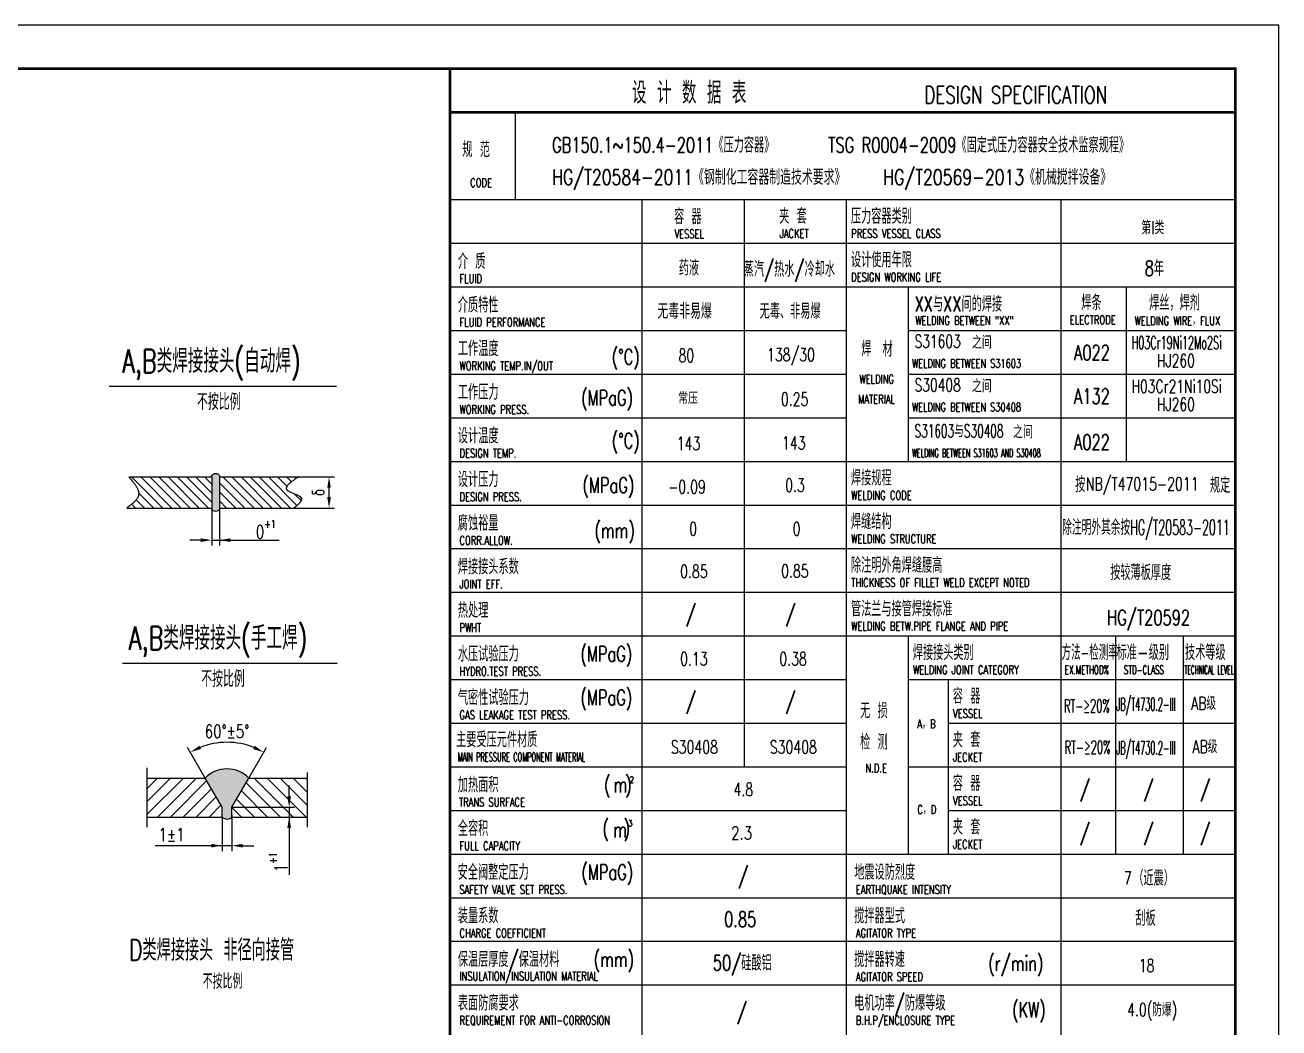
# Model space of a CAD drawing. Extents: x -14451 to -8511, y -379 to 8031.
# Drawn here: x -11385 to -8511, y 5733 to 8031 of the extents above; entities that cross this region are included whole.
import ezdxf
from ezdxf.enums import TextEntityAlignment as Align

# ---------------------------------------------------------------- set-up
doc = ezdxf.new("R2010")
doc.units = 0
doc.header["$MEASUREMENT"] = 0
doc.linetypes.add('ACAD_ISO05W100', pattern=[34, 24, -3, 0.5, -3, 0.5, -3])
doc.layers.get('DEFPOINTS').update_dxf_attribs({"linetype": 'CONTINUOUS'})
for name, color, linetype in [('3轮廓', 7, 'CONTINUOUS'), ('3轮廓、图框', 7, 'CONTINUOUS'), ('4文字、标注、剖面线', 5, 'CONTINUOUS'), ('4文字标注', 5, 'CONTINUOUS')]:
    doc.layers.add(name, color=color, linetype=linetype)
doc.layers.add('双点划线', color=6, linetype='ACAD_ISO05W100', lineweight=18)
doc.styles.add('HZ', font='ROMANS.shx', dxfattribs={"width": 0.75, "bigfont": 'hmhz.shx'})
doc.styles.add('样式 2', font='ROMANS.shx', dxfattribs={"width": 0.75, "bigfont": 'hmhz.shx'})
doc.dimstyles.new('1-4 装配总图', dxfattribs={"dimscale": 4, "dimtxt": 3, "dimasz": 2.5, "dimexe": 1.25, "dimexo": 0, "dimgap": 1, "dimtad": 1, "dimdec": 0, "dimdsep": 46, "dimtxsty": '样式 2', "dimcen": 2.5, "dimclrd": 256, "dimclre": 256, "dimclrt": 256, "dimadec": 0, "dimazin": 0, "dimtfac": 1, "dimtdec": 0, "dimtmove": 0, "dimatfit": 1, "dimfxl": 1, "dimtfill": 1, "dimtfillclr": 256, "dimlwd": -1, "dimarcsym": 0})

# ---------------------------------------------------------------- blocks, each defined once
blk = doc.blocks.new('*D64')
at = {"layer": '3轮廓', "color": 5, "lineweight": -2}
for p, q in [((-10971.8, 6305.7), (-11012.3, 6375.8)), ((-10872.1, 6305.7), (-10831.6, 6375.8))]:
    blk.add_line(p, q, dxfattribs=at)
at = {"layer": '3轮廓', "color": 5}
blk.add_arc((-10921.9, 6219.3), 168.2, 68.5251, 111.4749, dxfattribs=at)
for points in [[(-10985.3, 6379.6), (-10981.7, 6372.1), (-11006, 6364.9)], [(-10862.2, 6372.1), (-10858.6, 6379.6), (-10837.9, 6364.9)]]:
    blk.add_solid(points, dxfattribs=at)
at = {"layer": 'DEFPOINTS', "color": 0}
for p in [(-10892.7, 6384.9), (-10971.8, 6305.7), (-10872.1, 6305.7), (-10933.1, 6238.6), (-10910.8, 6238.6)]:
    blk.add_point(p, dxfattribs=at)
at = {"layer": '3轮廓', "color": 5, "insert": (-10921.9, 6412.5), "char_height": 30, "attachment_point": 5, "style": '样式 2'}
blk.add_mtext('60%%D%%P5%%D', dxfattribs=at)
blk = doc.blocks.new('*D74')
at = {"layer": '3轮廓', "color": 5, "lineweight": -2}
for p, q in [((-10933.1, 6216.3), (-10933.1, 6138.1)), ((-10910.8, 6220.2), (-10910.8, 6138.1))]:
    blk.add_line(p, q, dxfattribs=at)
at = {"layer": '3轮廓', "color": 5}
for p, q in [((-10933.1, 6150.6), (-11086.4, 6150.6)), ((-10958.1, 6150.6), (-10983.1, 6150.6)), ((-10910.8, 6150.6), (-10933.1, 6150.6)), ((-10885.8, 6150.6), (-10860.8, 6150.6))]:
    blk.add_line(p, q, dxfattribs=at)
for points in [[(-10958.1, 6146.4), (-10958.1, 6154.7), (-10933.1, 6150.6)], [(-10885.8, 6154.7), (-10885.8, 6146.4), (-10910.8, 6150.6)]]:
    blk.add_solid(points, dxfattribs=at)
at = {"layer": 'DEFPOINTS', "color": 0}
for p in [(-10933.1, 6216.3), (-10910.8, 6220.2), (-10933.1, 6150.6)]:
    blk.add_point(p, dxfattribs=at)
at = {"layer": '3轮廓', "color": 5, "insert": (-11049.1, 6175.6), "char_height": 30, "attachment_point": 5, "style": '样式 2'}
blk.add_mtext('1%%P1', dxfattribs=at)
blk = doc.blocks.new('*D75')
at = {"layer": '3轮廓', "color": 5}
for p, q in [((-10779.5, 6263.6), (-10779.5, 6288.6)), ((-10779.5, 6238.6), (-10779.5, 6216.3)), ((-10779.5, 6216.3), (-10779.5, 6083.7)), ((-10779.5, 6191.3), (-10779.5, 6166.3))]:
    blk.add_line(p, q, dxfattribs=at)
at = {"layer": '3轮廓', "color": 5, "lineweight": -2}
for p, q in [((-10910.8, 6238.6), (-10767, 6238.6)), ((-10910.8, 6216.3), (-10767, 6216.3))]:
    blk.add_line(p, q, dxfattribs=at)
at = {"layer": '3轮廓', "color": 5}
for points in [[(-10783.7, 6263.6), (-10775.3, 6263.6), (-10779.5, 6238.6)], [(-10775.3, 6191.3), (-10783.7, 6191.3), (-10779.5, 6216.3)]]:
    blk.add_solid(points, dxfattribs=at)
at = {"layer": 'DEFPOINTS', "color": 0}
for p in [(-10910.8, 6238.6), (-10910.8, 6216.3), (-10779.5, 6216.3)]:
    blk.add_point(p, dxfattribs=at)
at = {"layer": '3轮廓', "color": 5, "insert": (-10804.5, 6112.7), "char_height": 30, "attachment_point": 5, "rotation": 90, "style": '样式 2'}
blk.add_mtext('{1{\\H0.58333x;\\S+1^ ;}}', dxfattribs=at)
blk = doc.blocks.new('*D76')
at = {"layer": '3轮廓', "color": 5, "lineweight": -2}
for p, q in [((-10758, 6995.8), (-10675.6, 6995.8)), ((-10768.7, 6924.4), (-10675.6, 6924.4))]:
    blk.add_line(p, q, dxfattribs=at)
at = {"layer": '3轮廓', "color": 5}
blk.add_line((-10688.1, 6949.4), (-10688.1, 6970.8), dxfattribs=at)
for points in [[(-10684, 6970.8), (-10692.3, 6970.8), (-10688.1, 6995.8)], [(-10692.3, 6949.4), (-10684, 6949.4), (-10688.1, 6924.4)]]:
    blk.add_solid(points, dxfattribs=at)
at = {"layer": 'DEFPOINTS', "color": 0}
for p in [(-10758, 6995.8), (-10688.1, 6995.8), (-10768.7, 6924.4)]:
    blk.add_point(p, dxfattribs=at)
at = {"layer": '3轮廓', "color": 5, "insert": (-10713.1, 6960.1), "char_height": 30, "attachment_point": 5, "rotation": 90, "style": '样式 2'}
blk.add_mtext('δ', dxfattribs=at)
blk = doc.blocks.new('*D77')
at = {"layer": '3轮廓', "color": 5, "lineweight": -2}
for p, q in [((-10957, 6924.4), (-10957, 6838.4)), ((-10939.2, 6924.4), (-10939.2, 6838.4))]:
    blk.add_line(p, q, dxfattribs=at)
at = {"layer": '3轮廓', "color": 5}
for p, q in [((-10982, 6850.9), (-11007, 6850.9)), ((-10957, 6850.9), (-10939.2, 6850.9)), ((-10939.2, 6850.9), (-10802.5, 6850.9)), ((-10914.2, 6850.9), (-10889.2, 6850.9))]:
    blk.add_line(p, q, dxfattribs=at)
for points in [[(-10982, 6846.7), (-10982, 6855), (-10957, 6850.9)], [(-10914.2, 6855), (-10914.2, 6846.7), (-10939.2, 6850.9)]]:
    blk.add_solid(points, dxfattribs=at)
at = {"layer": 'DEFPOINTS', "color": 0}
for p in [(-10957, 6924.4), (-10939.2, 6924.4), (-10939.2, 6850.9)]:
    blk.add_point(p, dxfattribs=at)
at = {"layer": '3轮廓', "color": 5, "insert": (-10833.2, 6875.9), "char_height": 30, "attachment_point": 5, "style": '样式 2'}
blk.add_mtext('{0{\\H0.58333x;\\S+1^ ;}}', dxfattribs=at)

msp = doc.modelspace()

# ---------------------------------------------------------------- hatches: boundary and pattern name
at = {"layer": '4文字、标注、剖面线'}
h = msp.add_hatch(dxfattribs=at)
h.set_pattern_fill('ANSI31', color=256, scale=4.653529, angle=90, style=0)
h.set_pattern_definition([(135, (-23769.326, 7568.215), (-10.44747, -10.44747), [])])
edge = h.paths.add_edge_path()
edge.add_line((-10957.04222, 6924.37066), (-10957.04222, 6995.84886))
edge.add_line((-10957.04222, 6995.84886), (-11146.63184, 6995.84886))
edge.add_spline(control_points=[(-11146.63184, 6995.84886), (-11134.48855, 6981.38659), (-11112.01046, 6954.61591), (-11138.9577, 6933.89675), (-11151.34729, 6924.37066)], knot_values=[0, 0, 0, 0, 51.3598636428, 95.0707268791, 95.0707268791, 95.0707268791, 95.0707268791], degree=3, periodic=0)
edge.add_line((-11151.34729, 6924.37066), (-10957.04222, 6924.37066))
edge = h.paths.add_edge_path()
edge.add_spline(control_points=[(-10768.67415, 6924.37066), (-10758.9344, 6932.70919), (-10735.83563, 6952.48482), (-10806.368, 6963.60287), (-10774.21639, 6985.03295), (-10757.98924, 6995.84886)], knot_values=[0, 0, 0, 0, 31.1217457197, 73.8082803379, 117.3062133681, 117.3062133681, 117.3062133681, 117.3062133681], degree=3, periodic=0)
edge.add_line((-10757.98924, 6995.84886), (-10939.17268, 6995.84886))
edge.add_line((-10939.17268, 6995.84886), (-10939.17268, 6924.37066))
edge.add_line((-10939.17268, 6924.37066), (-10768.67415, 6924.37066))
at = {"layer": '4文字标注'}
msp.add_hatch(color=256, dxfattribs=at).paths.add_polyline_path([(-10939.17268, 6995.84886), (-10937.38572, 6995.84886, 0.6666666667), (-10958.82918, 6995.84886), (-10957.04222, 6995.84886), (-10957.04222, 6924.37066), (-10957.04222, 6921.41627, 0.4693376137), (-10939.17268, 6921.41627), (-10939.17268, 6924.37066)])
h = msp.add_hatch(color=256, dxfattribs=at)
h.paths.add_polyline_path([(-10872.08642, 6305.65815, 0.4216084338), (-10971.80078, 6305.65815), (-10933.11207, 6238.64734), (-10933.11207, 6216.31041), (-10910.77513, 6216.31041), (-10910.77513, 6238.64734)])
h.paths.add_polyline_path([(-10933.11207, 6216.31041, 0.4259644893), (-10910.77513, 6216.31041)])
h = msp.add_hatch(dxfattribs=at)
h.set_pattern_fill('ANSI31', color=256, scale=167.527027, style=0)
h.set_pattern_definition([(45, (-35446.933, -22739.494), (-14.807437, 14.807437), [])])
h.paths.add_polyline_path([(-10933.11207, 6216.31041), (-10933.11207, 6238.64734), (-10971.80078, 6305.65815), (-11105.52033, 6305.65815), (-11105.52033, 6216.31041)])
h = msp.add_hatch(dxfattribs=at)
h.set_pattern_fill('ANSI31', color=256, scale=167.527027, angle=90, style=0)
h.set_pattern_definition([(135, (-35446.933, -22739.494), (-14.807437, -14.807437), [])])
h.paths.add_polyline_path([(-10738.36686, 6216.31041), (-10738.36686, 6305.65815), (-10872.08642, 6305.65815), (-10910.77513, 6238.64734), (-10910.77513, 6216.31041)])

# ---------------------------------------------------------------- linework, layer by layer
at = {"layer": '3轮廓'}
msp.add_lwpolyline([(-8611.28685, 7931.40926, 6, 6, 0), (-8611.28685, -278.59074, 6, 6, 0), (-14201.28685, -278.59074, 6, 6, 0), (-14201.28685, 7931.40926, 6, 6, 0), (-8611.28685, 7931.40926, 6, 6, 0), (-8611.28685, -278.59074, 0, 0, 0)], format="xyseb", dxfattribs=at)
at = {"layer": '3轮廓、图框'}
for p, q in [((-11146.63184, 6995.84886), (-10957.04222, 6995.84886)), ((-10957.04222, 6995.84886), (-10957.04222, 6924.37066)), ((-10939.17268, 6995.84886), (-10939.17268, 6924.37066)), ((-10939.17268, 6995.84886), (-10757.98924, 6995.84886)), ((-11151.34729, 6924.37066), (-10957.04222, 6924.37066)), ((-10939.17268, 6924.37066), (-10768.67415, 6924.37066)), ((-11105.52033, 6305.65815), (-10971.80078, 6305.65815)), ((-10933.11207, 6238.64734), (-10971.80078, 6305.65815)), ((-10910.77513, 6238.64734), (-10872.08642, 6305.65815)), ((-10872.08642, 6305.65815), (-10738.36686, 6305.65815)), ((-10933.11207, 6216.31041), (-10933.11207, 6238.64734)), ((-10910.77513, 6216.31041), (-10910.77513, 6238.64734)), ((-11105.52033, 6216.31041), (-10933.11207, 6216.31041)), ((-10910.77513, 6216.31041), (-10738.36686, 6216.31041))]:
    msp.add_line(p, q, dxfattribs=at)
at = {"layer": '3轮廓、图框', "const_width": 6}
for points in [[(-10411.28685, 7931.40926), (-10411.28685, 5528.34668)], [(-8611.28685, 7831.40926), (-10411.28685, 7831.40926)]]:
    msp.add_lwpolyline(points, dxfattribs=at)
at = {"layer": '3轮廓、图框'}
for centre, radius, start, end in [((-10948.10745, 6991.38147), 11.61521, 22.61986495, 157.38013505), ((-10948.10745, 6928.83805), 11.61521, 202.61986495, 337.38013505), ((-10921.9436, 6257.04091), 69.63745, 44.27860316, 135.72139684), ((-10921.9436, 6227.04134), 15.48831, 223.85543508, 316.14456492)]:
    msp.add_arc(centre, radius, start, end, dxfattribs=at)
at = {"layer": '4文字、标注、剖面线'}
for p, q in [((-10261.28685, 7831.40926), (-10261.28685, 7631.40926)), ((-10411.28685, 7631.40926), (-8611.28685, 7631.40926)), ((-9971.01587, 7631.40926), (-9971.01587, 5631.40926)), ((-9736.98469, 7631.40926), (-9736.98469, 6331.40926)), ((-9502.95351, 7631.40926), (-9502.95351, 7031.40926)), ((-9502.95351, 7631.40926), (-9502.95351, 5631.40926)), ((-9011.28685, 7631.40926), (-9011.28685, 5631.40926)), ((-10411.28685, 7531.40926), (-8611.28685, 7531.40926)), ((-10411.28685, 7431.40926), (-8611.28685, 7431.40926)), ((-9361.28685, 7431.40926), (-9361.28685, 7031.40926)), ((-8861.28685, 7431.40926), (-8861.28685, 7031.40926)), ((-10411.28685, 7331.40926), (-9502.95351, 7331.40926)), ((-9361.28685, 7331.40926), (-8611.28685, 7331.40926)), ((-10411.28685, 7231.40926), (-9502.95351, 7231.40926)), ((-9361.28685, 7231.40926), (-8611.28685, 7231.40926)), ((-10411.28685, 7131.40926), (-9502.95351, 7131.40926)), ((-9361.28685, 7131.40926), (-8611.28685, 7131.40926)), ((-10411.28685, 7031.40926), (-8611.28685, 7031.40926)), ((-9502.95351, 7031.40926), (-9502.95351, 6531.40926)), ((-10411.28685, 6931.40926), (-8611.28685, 6931.40926)), ((-10411.28685, 6831.40926), (-8611.28685, 6831.40926)), ((-10411.28685, 6731.40926), (-8611.28685, 6731.40926)), ((-10411.28685, 6631.40926), (-9502.95351, 6631.40926)), ((-9511.28685, 6631.40926), (-8611.28685, 6631.40926)), ((-9361.28685, 6631.40926), (-9361.28685, 6131.40926)), ((-8885.79924, 6631.40926), (-8885.79924, 6131.40926)), ((-8731.10293, 6631.40926), (-8731.10293, 6131.40926)), ((-10411.28685, 6531.40926), (-9502.95351, 6531.40926)), ((-9361.28685, 6531.40926), (-8611.28685, 6531.40926)), ((-9269.62018, 6531.40926), (-9269.62018, 6131.40926)), ((-10411.28685, 6431.40926), (-9502.95351, 6431.40926)), ((-9269.62018, 6431.40926), (-8611.28685, 6431.40926)), ((-10411.28685, 6331.40926), (-9502.95351, 6331.40926)), ((-9971.01587, 6331.40926), (-9502.95351, 6331.40926)), ((-9361.28685, 6331.40926), (-8611.28685, 6331.40926)), ((-10411.28685, 6231.40926), (-9502.95351, 6231.40926)), ((-9269.62018, 6231.40926), (-8611.28685, 6231.40926)), ((-10411.28685, 6131.40926), (-8611.28685, 6131.40926)), ((-10411.28685, 6031.40926), (-8611.28685, 6031.40926)), ((-10411.28685, 5931.40926), (-8611.28685, 5931.40926)), ((-10411.28685, 5831.40926), (-8611.28685, 5831.40926))]:
    msp.add_line(p, q, dxfattribs=at)
at = {"layer": '4文字标注'}
for p, q in [((-11191.81459, 7203.54808), (-10671.24492, 7203.54808)), ((-11161.68995, 6568.5615), (-10669.56058, 6568.5615))]:
    msp.add_line(p, q, dxfattribs=at)
msp.add_lwpolyline([(-8511.28685, -378.59074), (-8511.28685, 8031.40926), (-14451.28685, 8031.40926), (-14451.28685, -378.59074)], close=True, dxfattribs=at)
at = {"layer": '双点划线', "ltscale": 24}
for p, q in [((-11105.52033, 6329.30464), (-11105.52033, 6192.66392)), ((-10738.36686, 6318.35774), (-10738.36686, 6192.66392))]:
    msp.add_line(p, q, dxfattribs=at)
for points in [[(-11146.63184, 6995.84886), (-11124.62656, 6954.22817), (-11151.34729, 6924.37066)], [(-10757.98924, 6995.84886), (-10785.28068, 6966.77926), (-10751.45198, 6947.11398), (-10768.67415, 6924.37066)]]:
    msp.add_spline(points, degree=3, dxfattribs=at)

# ---------------------------------------------------------------- texts
at = {"layer": '4文字、标注、剖面线', "style": '样式 2'}
for s, height, width, p in [('设 计 数 据 表', 50, 0.7, (-9993.97389, 7851.31075)), ('DESIGN SPECIFICATION', 40, 0.7, (-9323.81426, 7851.31075)), ('规 范', 35, 0.7, (-10382.71625, 7728.70122)), ('GB150.1~150.4-2011《压力容器》     TSG R0004-2009《固定式压力容器安全技术监察规程》', 35, 0.7, (-10176.95519, 7738.98917)), ('HG/T20584-2011《钢制化工容器制造技术要求》   HG/T20569-2013《机械搅拌设备》', 35, 0.75, (-10176.79477, 7665.31372)), ('CODE', 20, 0.7, (-10364.66029, 7660.12717)), ('压力容器类别', 35, 0.7, (-9492.09464, 7575.96826)), ('容 器', 35, 0.7, (-9897.61005, 7574.98665)), ('夹 套', 35, 0.7, (-9656.60303, 7575.96826)), ('VESSEL', 20, 0.7, (-9896.63764, 7542.63853)), ('JACKET', 20, 0.7, (-9655.63062, 7543.62014)), ('PRESS VESSEL CLASS', 20, 0.7, (-9491.64765, 7543.62014)), ('介 质', 35, 0.7, (-10392.95765, 7472.58931)), ('设计使用年限', 35, 0.7, (-9492.09464, 7475.96826)), ('药液', 35, 0.7, (-9886.70529, 7457.35499)), ('蒸汽/热水/冷却水', 34.996633, 0.7, (-9737.67856, 7454.58169)), ('FLUID', 20, 0.7, (-10389.20593, 7440.24119)), ('DESIGN WORKING LIFE ', 20, 0.7, (-9491.64765, 7443.62014)), ('焊条', 35, 0.7, (-8964.2943, 7377.73225)), ('焊丝，焊剂', 35, 0.7, (-8808.84175, 7377.68674)), ('介质特性', 35, 0.7, (-10392.95765, 7372.58931)), ('无毒非易爆', 34.996633, 0.75, (-9935.55524, 7358.09438)), ('无毒、非易爆', 34.996633, 0.7, (-9701.42409, 7358.09438)), ('XX与XX间的焊接', 35, 0.7, (-9346.02916, 7374.62584)), ('FLUID PERFORMANCE', 20, 0.7, (-10389.20593, 7340.24119)), ('WELDING BETWEEN "XX"', 20, 0.7, (-9344.74522, 7344.16494)), ('ELECTRODE', 20, 0.7, (-8990.52269, 7345.62515)), ('WELDING WIRE，FLUX', 20, 0.7, (-8842.23264, 7343.71362)), ('工作温度', 35, 0.7, (-10392.95765, 7272.58931)), ('焊', 35, 0.7, (-9468.45357, 7272.15291)), ('材', 35, 0.7, (-9419.68175, 7271.04553)), ('(%%dC)', 35, 0.7, (-10040.14566, 7253.4285)), ('80', 29.997114, 0.7, (-9887.27, 7259.04495)), ('138/30', 29.997114, 0.7, (-9684.47806, 7260.92107)), ('WORKING TEMP.IN/OUT', 20, 0.7, (-10389.20593, 7240.24119)), ('WELDING', 20, 0.7, (-9472.81858, 7210.00769)), ('工作压力', 35, 0.7, (-10392.95765, 7172.58931)), ('(MPaG)', 35, 0.7, (-10110.2261, 7159.57156)), ('常压', 26.997403, 0.7, (-9888.06344, 7162.68806)), ('0.25', 29.997114, 0.7, (-9652.55776, 7159.0887)), ('MATERIAL', 20, 0.7, (-9475.9156, 7163.91542)), ('WORKING PRESS.', 20, 0.7, (-10389.20593, 7140.24119)), ('设计温度', 35, 0.7, (-10392.95765, 7072.58931)), ('(%%dC)', 35, 0.7, (-10040.12095, 7061.24798)), ('143', 29.997114, 0.7, (-9891.41063, 7057.40138)), ('143', 29.997114, 0.7, (-9650.1051, 7058.68753)), ('DESIGN TEMP.', 20, 0.7, (-10389.20593, 7040.24119)), ('焊接规程', 35, 0.7, (-9492.09464, 6975.96826)), ('设计压力', 35, 0.7, (-10392.95765, 6972.58931)), ('(MPaG)', 35, 0.7, (-10107.16026, 6959.25634)), (' -0.09', 29.997114, 0.7, (-9925.51869, 6958.03001)), ('0.3', 29.997114, 0.7, (-9642.85793, 6961.80121)), ('DESIGN PRESS.', 20, 0.7, (-10389.20593, 6940.24119)), ('WELDING CODE', 20, 0.7, (-9491.64765, 6943.62014)), ('腐蚀裕量', 35, 0.7, (-10392.95765, 6872.58931)), ('(mm)', 35, 0.7, (-10079.6344, 6855.45867)), ('焊缝结构', 35, 0.7, (-9492.09464, 6875.96826)), ('0', 29.99711, 0.7, (-9862.65111, 6861.76869)), ('0', 29.99711, 0.7, (-9625.56815, 6861.76869)), ('CORR.ALLOW.', 20, 0.7, (-10389.20593, 6840.24119)), ('WELDING STRUCTURE', 20, 0.7, (-9491.64765, 6843.62014)), ('焊接接头系数', 35, 0.7, (-10392.95765, 6772.58931)), ('除注明外角焊缝腰高', 35, 0.7, (-9492.09464, 6775.96826)), ('0.85', 29.997114, 0.7, (-9883.52271, 6764.27396)), ('0.85', 29.997114, 0.7, (-9652.16569, 6765.15892)), ('JOINT EFF.', 20, 0.7, (-10389.20593, 6740.24119)), ('THICKNESS OF FILLET WELD EXCEPT NOTED', 20, 0.7, (-9491.64765, 6743.62014)), ('热处理', 35, 0.7, (-10392.95765, 6672.58931)), ('/', 34.99663, 0.7, (-9870.34603, 6664.47314)), ('/', 34.99663, 0.7, (-9641.56214, 6664.47314)), ('管法兰与接管焊接标准', 35, 0.7, (-9492.09464, 6675.96826)), ('HG/T20592', 35, 0.7, (-8904.98623, 6655.70668)), ('PWHT', 20, 0.7, (-10389.20593, 6640.24119)), ('WELDING BETW.PIPE FLANGE AND PIPE', 20, 0.7, (-9491.64765, 6643.62014)), ('水压试验压力', 35, 0.7, (-10392.95765, 6572.58931)), ('(MPaG)', 35, 0.7, (-10111.85437, 6572.58931)), ('焊接接头类别', 35, 0.7, (-9350.42798, 6575.96826)), ('方法-检测率', 35, 0.5, (-9009.41155, 6575.96826)), ('标准-级别', 35, 0.7, (-8883.44441, 6575.96826)), ('技术等级', 35, 0.7, (-8726.54018, 6575.96826)), ('0.13', 29.997114, 0.7, (-9883.61992, 6563.86819)), ('0.38', 29.997114, 0.7, (-9656.1693, 6563.86819)), ('HYDRO.TEST PRESS.', 20, 0.7, (-10389.20593, 6540.24119)), ('WELDING JOINT CATEGORY', 20, 0.7, (-9349.98098, 6543.62014)), ('EX.METHOD%', 20, 0.6, (-9002.08993, 6543.62014)), ('STD-CLASS', 20, 0.6, (-8866.70894, 6543.62014)), ('TECHNICAL LEVEL', 20, 0.4, (-8727.96386, 6543.62014)), ('气密性试验压力', 35, 0.7, (-10392.95765, 6472.58931)), ('(MPaG)', 35, 0.7, (-10111.85437, 6472.58931)), ('/', 34.99663, 0.7, (-9870.34603, 6464.47314)), ('/', 34.99663, 0.7, (-9641.56214, 6464.47314)), ('容 器', 35, 0.7, (-9258.76131, 6475.96826)), ('JB/T4730.2-III', 30, 0.45, (-8884.11166, 6459.8112)), ('AB级', 30, 0.7, (-8712.61154, 6461.89878)), ('无 损', 35, 0.7, (-9471.21007, 6442.42077)), ('RT-≥20%%%', 30, 0.55, (-9004.20061, 6455.83775)), ('GAS LEAKAGE TEST PRESS.', 20, 0.7, (-10389.20593, 6440.24119)), ('A，B', 20, 0.7, (-9340.01366, 6419.61803)), ('VESSEL', 20, 0.7, (-9258.31432, 6443.62014)), ('主要受压元件材质 ', 35, 0.7, (-10396.92241, 6376.18499)), ('检 测', 35, 0.7, (-9471.21007, 6370.68651)), ('夹 套', 35, 0.7, (-9258.76131, 6375.96826)), ('S30408', 29.997114, 0.7, (-9904.897, 6361.65429)), ('S30408', 29.997114, 0.7, (-9678.15112, 6361.65429)), ('RT-≥20%%%', 30, 0.55, (-9002.66203, 6361.27456)), ('JB/T4730.2-III', 30, 0.45, (-8884.11166, 6359.8112)), ('AB级', 30, 0.7, (-8709.47389, 6362.68234)), ('MAIN PRESSURE COMPONENT MATERIAL  ', 20, 0.5, (-10393.1707, 6343.83687)), ('JECKET', 20, 0.7, (-9258.31432, 6343.62014)), ('N.D.E', 20, 0.7, (-9458.80284, 6318.51861)), ('加热面积', 35, 0.7, (-10392.95765, 6272.58931)), ('(  )', 35, 0.7, (-10057.71351, 6272.58931)), ('m ', 35, 0.7, (-10036.07804, 6272.58931)), ('2', 15, 0.7, (-9999.02135, 6294.36781)), ('4.8', 29.997114, 0.7, (-9761.20019, 6264.47314)), ('容 器', 35, 0.7, (-9258.76131, 6275.96826)), ('/', 34.99663, 0.7, (-8967.34566, 6263.20146)), ('/', 34.99663, 0.7, (-8821.46391, 6263.20146)), ('/', 34.99663, 0.7, (-8691.31452, 6263.20146)), ('TRANS SURFACE', 20, 0.7, (-10390.44447, 6240.24119)), ('C，D', 20, 0.7, (-9340.01366, 6223.34152)), ('VESSEL', 20, 0.7, (-9258.31432, 6243.62014)), ('全容积', 35, 0.7, (-10392.95765, 6172.58931)), ('(  )', 35, 0.7, (-10061.2045, 6172.58931)), ('3', 15, 0.7, (-10002.51234, 6194.36781)), ('夹 套', 35, 0.7, (-9258.76131, 6175.96826)), ('m ', 35, 0.7, (-10036.65396, 6169.70058)), ('2.3', 29.997114, 0.75, (-9766.66698, 6164.47314)), ('/', 34.99663, 0.7, (-8967.34566, 6163.21108)), ('/', 34.99663, 0.7, (-8821.46391, 6163.21108)), ('/', 34.99663, 0.7, (-8691.31452, 6163.21108)), ('FULL CAPACITY', 20, 0.7, (-10389.20593, 6140.24119)), ('JECKET', 20, 0.7, (-9258.31432, 6143.62014)), ('安全阀整定压力', 35, 0.7, (-10393.47213, 6072.29004)), ('(MPaG)', 35, 0.7, (-10109.67653, 6072.29004)), ('/', 34.99663, 0.7, (-9750.37106, 6064.47314)), ('地震设防烈度', 35, 0.7, (-9484.62431, 6072.29004)), ('（近震）', 35, 0.7, (-8845.02378, 6058.83213)), ('7', 30, 0.7, (-8866.64353, 6061.59402)), ('SAFETY VALVE SET PRESS.', 20, 0.7, (-10389.72041, 6039.94193)), ('EARTHQUAKE INTENSITY', 20, 0.7, (-9480.8726, 6039.94193)), ('装量系数', 35, 0.7, (-10392.95765, 5972.58931)), ('搅拌器型式', 35, 0.7, (-9484.62431, 5972.58931)), ('刮板', 35, 0.7, (-8840.28742, 5966.97035)), ('0.85', 34.996633, 0.7, (-9782.61959, 5964.47314)), ('CHARGE COEFFICIENT', 20, 0.7, (-10389.20593, 5940.24119)), ('AGITATOR TYPE', 20, 0.7, (-9480.8726, 5940.24119)), ('保温层厚度/保温材料', 35, 0.7, (-10392.95765, 5872.58931)), ('(mm)', 35, 0.7, (-10081.4811, 5872.58931)), ('50/硅酸铝', 34.996633, 0.7, (-9808.54837, 5864.47314)), ('搅拌器转速', 35, 0.7, (-9484.62431, 5872.58931)), ('(r/min)', 35, 0.7, (-9177.10491, 5863.54753)), ('INSULATION/INSULATION MATERIAL', 20, 0.7, (-10389.20593, 5841.4328)), ('18', 30, 0.7, (-8832.49677, 5860.66136)), ('AGITATOR SPEED', 20, 0.7, (-9480.8726, 5840.24119)), ('表面防腐要求', 35, 0.7, (-10392.95765, 5772.58931)), ('电机功率/防爆等级', 35, 0.7, (-9484.62431, 5772.58931)), ('/', 35, 0.7, (-9753.26477, 5752.85311)), ('(KW)', 35, 0.7, (-9122.37663, 5757.03456)), ('4.0(防爆)', 30, 0.7, (-8859.02809, 5759.67332)), ('REQUIREMENT FOR ANTI-CORROSION', 20, 0.7, (-10389.20593, 5740.24119)), ('B.H.P/ENCLOSURE TYPE', 20, 0.7, (-9480.8726, 5740.24119))]:
    msp.add_text(s, height=height, dxfattribs=dict(at, width=width)).set_placement(p)
at = {"layer": '4文字、标注、剖面线'}
for tag, p, height, style, width in [('第I类', (-8826.6364, 7552.16114), 29.99711, 'HZ', 0.75), ('8年', (-8818.71764, 7456.29005), 34.99663, '样式 2', 0.7), ('按', (-8978.44193, 6960.63839), 35, '样式 2', 0.7), ('NB/T47015-2011', (-8953.80759, 6964.8249), 30, '样式 2', 0.7), ('规定', (-8669.31941, 6959.27578), 35, '样式 2', 0.7), ('除注明外其余按HG/T20583-2011', (-9008.01032, 6862.66413), 35, '样式 2', 0.53), ('按较薄板厚度', (-8897.94235, 6759.27167), 35, '样式 2', 0.7)]:
    msp.add_attdef(tag, p, '0', height=height, dxfattribs=dict(at, style=style, width=width))
at = {"layer": '4文字标注'}
for s, height, style, width, p in [('S31603', 29.482878, '样式 2', 0.7, (-9346.40725, 7291.77475)), ('之间', 29.482878, '样式 2', 0.7, (-9214.82099, 7289.37047)), ('H03Cr19Ni12Mo2Si', 29.482878, '样式 2', 0.55, (-8849.03921, 7288.82397)), ('A,B类焊接接头(自动焊)', 53.6086487, '样式 2', 0.7, (-11161.95938, 7234.54893)), (' HJ260', 29.482878, '样式 2', 0.7, (-8804.76417, 7247.34989)), ('WELDING BETWEEN S31603', 19.655252, '样式 2', 0.7, (-9352.23766, 7246.08127)), ('S30408', 29.482878, '样式 2', 0.7, (-9346.40725, 7191.77475)), ('之间', 29.482878, '样式 2', 0.7, (-9214.82099, 7189.37047)), ('H03Cr21Ni10Si', 29.482878, '样式 2', 0.7, (-8849.03921, 7188.82397)), ('不按比例', 37.526054, 'HZ', 0.7, (-10990.7492, 7149.23791)), ('WELDING BETWEEN S30408', 19.655252, '样式 2', 0.7, (-9352.23766, 7146.08127)), (' HJ260', 29.482878, '样式 2', 0.7, (-8804.76417, 7147.34989)), ('S31603与S30408', 29.482878, '样式 2', 0.6, (-9346.40725, 7086.50713)), ('之间', 29.482878, '样式 2', 0.7, (-9120.61588, 7084.10284)), ('WELDING BETWEEN S31603 AND S30408', 19.655252, '样式 2', 0.55, (-9352.23766, 7040.81364)), ('A,B类焊接接头(手工焊)', 53.6086487, '样式 2', 0.7, (-11146.70622, 6599.56235)), ('不按比例', 37.526054, 'HZ', 0.7, (-10981.16304, 6514.25133)), ('D类焊接接头 非径向接管', 48.7351352, '样式 2', 0.7, (-11146.44287, 5887.06151)), ('不按比例', 34.114595, 'HZ', 0.7, (-10977.6407, 5822.83612))]:
    msp.add_text(s, height=height, dxfattribs=dict(at, style=style, width=width)).set_placement(p)
at = {"layer": '4文字标注', "style": '样式 2', "width": 0.7}
for s, p in [('A022', (-8939.66581, 7280.58066)), ('A132', (-8939.66581, 7180.58066)), ('A022', (-8939.66581, 7075.31304))]:
    msp.add_text(s, height=35, dxfattribs=at).set_placement(p, align=Align.MIDDLE)

# ---------------------------------------------------------------- dimensions: what is measured, and where the dimension line sits
at = {"layer": '3轮廓'}
for base, p1, p2, text, picture, middle in [((-10688.12019, 6995.84886), (-10768.67415, 6924.37066), (-10757.98924, 6995.84886), 'δ', '*D76', (-10688.12019, 6960.10976)), ((-10779.48506, 6216.31041), (-10910.77513, 6238.64734), (-10910.77513, 6216.31041), '{1{\\H0.58333x;\\S+1^ ;}}', '*D75', (-10779.48506, 6112.71676))]:
    dim = msp.add_linear_dim(base=base, p1=p1, p2=p2, angle=90, text=text, dimstyle='1-4 装配总图', override={"dimscale": 10, "dimtxsty": '样式 2', "dimclrd": 5, "dimclre": 5, "dimclrt": 5, "dimtfill": 0}, dxfattribs=at)
    dim.commit()
    dim.dimension.update_dxf_attribs({"geometry": picture, "text_midpoint": middle, "dimtype": 160})
for base, p1, p2, text, picture, middle in [((-10939.17268, 6850.85344), (-10957.04222, 6924.37066), (-10939.17268, 6924.37066), '{0{\\H0.58333x;\\S+1^ ;}}', '*D77', (-10833.16831, 6850.85344)), ((-10933.11207, 6150.56986), (-10910.77513, 6220.19125), (-10933.11207, 6216.31041), '1%%P1', '*D74', (-11049.09421, 6150.56986))]:
    dim = msp.add_linear_dim(base=base, p1=p1, p2=p2, text=text, dimstyle='1-4 装配总图', override={"dimscale": 10, "dimtxsty": '样式 2', "dimclrd": 5, "dimclre": 5, "dimclrt": 5, "dimtfill": 0}, dxfattribs=at)
    dim.commit()
    dim.dimension.update_dxf_attribs({"geometry": picture, "text_midpoint": middle, "dimtype": 160})
dim = msp.add_angular_dim_2l(base=(-10892.74012, 6384.92413), line1=((-10910.77513, 6238.64734), (-10872.08642, 6305.65815)), line2=((-10933.11207, 6238.64734), (-10971.80078, 6305.65815)), text='60%%D%%P5%%D', dimstyle='1-4 装配总图', override={"dimscale": 10, "dimtxsty": '样式 2', "dimclrd": 5, "dimclre": 5, "dimclrt": 5, "dimtfill": 0}, dxfattribs=at)
dim.commit()
dim.dimension.update_dxf_attribs({"geometry": '*D64', "text_midpoint": (-10921.9436, 6387.4791), "dimtype": 162})

doc.saveas('drawing.dxf')
